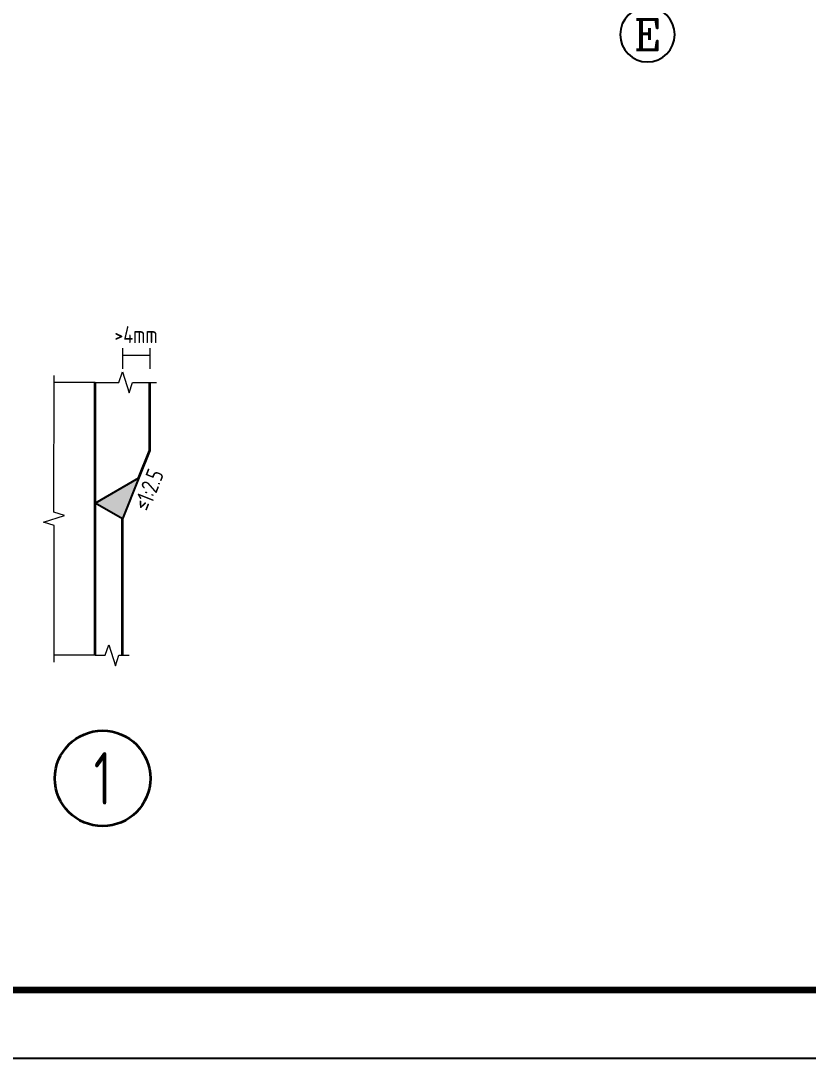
# Model space of a CAD drawing. Extents: x -307088 to 5640332, y -3541089 to -2181377.
# Drawn here: x 5530800 to 5542338, y -3172089 to -3156880 of the extents above; entities that cross this region are included whole.
import ezdxf
from ezdxf.enums import TextEntityAlignment as Align

# ---------------------------------------------------------------- set-up
doc = ezdxf.new("R2010")
doc.units = 0
doc.header["$LTSCALE"] = 100
doc.header["$MEASUREMENT"] = 0
doc.layers.get('0').update_dxf_attribs({"linetype": 'CONTINUOUS'})
for name, color, linetype in [('10', 7, 'CONTINUOUS'), ('AXIS', 3, 'CONTINUOUS'), ('AXIS_TEXT', 7, 'CONTINUOUS'), ('PUB_TITLE', 4, 'CONTINUOUS'), ('墙线__粗线', 7, 'CONTINUOUS')]:
    doc.layers.add(name, color=color, linetype=linetype)
doc.styles.add('COMPLEX', font='COMPLEX')
doc.styles.add('FromPkpm', font='Pkpmeng', dxfattribs={"width": 0.7, "bigfont": 'hztxt'})

# ---------------------------------------------------------------- blocks, each defined once
blk = doc.blocks.new('_AXISO')
blk.add_circle((0, 0), 0.5)
at = {"layer": 'AXIS_TEXT', "style": 'COMPLEX', "width": 1.041667}
blk.add_attdef('A', text='', height=0.56, dxfattribs=at).set_placement((-0.25, -0.28), (0.25, -0.28), align=Align.FIT)

msp = doc.modelspace()

# ---------------------------------------------------------------- hatches: boundary and pattern name
at = {"layer": '墙线__粗线'}
msp.add_hatch(color=9, dxfattribs=at).paths.add_polyline_path([(5532289.3, -3164181.3), (5531889.3, -3163950.4), (5532529.5, -3163580.8)])

# ---------------------------------------------------------------- linework, layer by layer
at = {"layer": '10', "lineweight": 35, "ltscale": 100}
msp.add_circle((5531999.7, -3167986.5), 700, dxfattribs=at)
at = {"layer": 'PUB_TITLE'}
msp.add_lwpolyline([(5479576.3, -3172089.1), (5553876.3, -3172089.1), (5553876.3, -3130089.1), (5479576.3, -3130089.1)], close=True, dxfattribs=at)
at = {"layer": 'PUB_TITLE', "const_width": 100}
msp.add_lwpolyline([(5482076.3, -3171089.1), (5552876.3, -3171089.1), (5552876.3, -3131089.1), (5482076.3, -3131089.1)], close=True, dxfattribs=at)
at = {"layer": '墙线__粗线', "color": 9, "lineweight": 18, "ltscale": 100}
for p, q in [((5532289.3, -3161681.3), (5532289.3, -3161981.3)), ((5532689.3, -3161681.3), (5532689.3, -3161981.3)), ((5532289.3, -3161781.3), (5532689.3, -3161781.3)), ((5532239.3, -3162181.3), (5532289.3, -3162027.5)), ((5532289.3, -3162027.5), (5532389, -3162334.6)), ((5531286.1, -3164081.3), (5531289.3, -3162081.3)), ((5531889.3, -3162181.3), (5531289.3, -3162181.3)), ((5531889.3, -3162181.3), (5532239.3, -3162181.3)), ((5532389, -3162334.6), (5532439.3, -3162180.8)), ((5532439.3, -3162180.8), (5532789.3, -3162181.3)), ((5531135.4, -3164231.3), (5531439.9, -3164131.6)), ((5531439.9, -3164131.6), (5531286.1, -3164081.3)), ((5531289.3, -3164281.3), (5531135.4, -3164231.3)), ((5531289.3, -3166281.3), (5531289.3, -3164281.3)), ((5532039.3, -3166181.3), (5532089.3, -3166027.5)), ((5532089.3, -3166027.5), (5532189, -3166334.9)), ((5531889.3, -3166181.3), (5531289.3, -3166181.3)), ((5531889.3, -3166181.3), (5532039.3, -3166181.3)), ((5532189, -3166334.9), (5532239.3, -3166181.1)), ((5532239.3, -3166181.1), (5532389.3, -3166181.3))]:
    msp.add_line(p, q, dxfattribs=at)
at = {"layer": '墙线__粗线', "color": 2, "lineweight": 35, "ltscale": 100}
for p, q in [((5531889.3, -3163950.4), (5531889.3, -3162181.3)), ((5532689.3, -3163181.3), (5532689.3, -3162181.3)), ((5532529.5, -3163580.8), (5532689.3, -3163181.3))]:
    msp.add_line(p, q, dxfattribs=at)
at = {"layer": '墙线__粗线', "color": 3, "lineweight": 35, "ltscale": 100}
for p, q in [((5531889.3, -3166181.3), (5531889.3, -3163950.4)), ((5532289.3, -3166181.3), (5532289.3, -3164181.3))]:
    msp.add_line(p, q, dxfattribs=at)
at = {"layer": '墙线__粗线', "color": 9, "linetype": 'Continuous'}
msp.add_lwpolyline([(5532289.3, -3164181.3), (5531889.3, -3163950.4), (5532529.5, -3163580.8)], close=True, dxfattribs=at)

# ---------------------------------------------------------------- block references
at = {"layer": 'AXIS', "ltscale": 50}
ref = msp.add_blockref('_AXISO', (5539982.9, -3157082.9), dxfattribs=dict(at, xscale=-800, yscale=800, zscale=800))
ref.add_attrib('A', 'E', dxfattribs={"layer": 'AXIS_TEXT', "height": 448, "style": 'COMPLEX', "width": 1.171875}).set_placement((5539782.9, -3157306.9), (5540182.9, -3157306.9), align=Align.FIT)

# ---------------------------------------------------------------- texts
at = {"layer": '10', "lineweight": 25, "style": 'FromPkpm', "width": 0.7}
msp.add_text('1', height=770, dxfattribs=at).set_placement((5531999.7, -3167986.5), align=Align.MIDDLE_CENTER)
at = {"layer": '墙线__粗线', "color": 9, "lineweight": 25, "style": 'FromPkpm', "width": 0.8}
msp.add_text('>4mm', height=250, dxfattribs=at).set_placement((5532489.3, -3161481.3), align=Align.MIDDLE_CENTER)
msp.add_text('≤1:2.5', height=250, rotation=68.19859, dxfattribs=at).set_placement((5532675, -3163755.6), align=Align.MIDDLE_CENTER)

doc.saveas('drawing.dxf')
